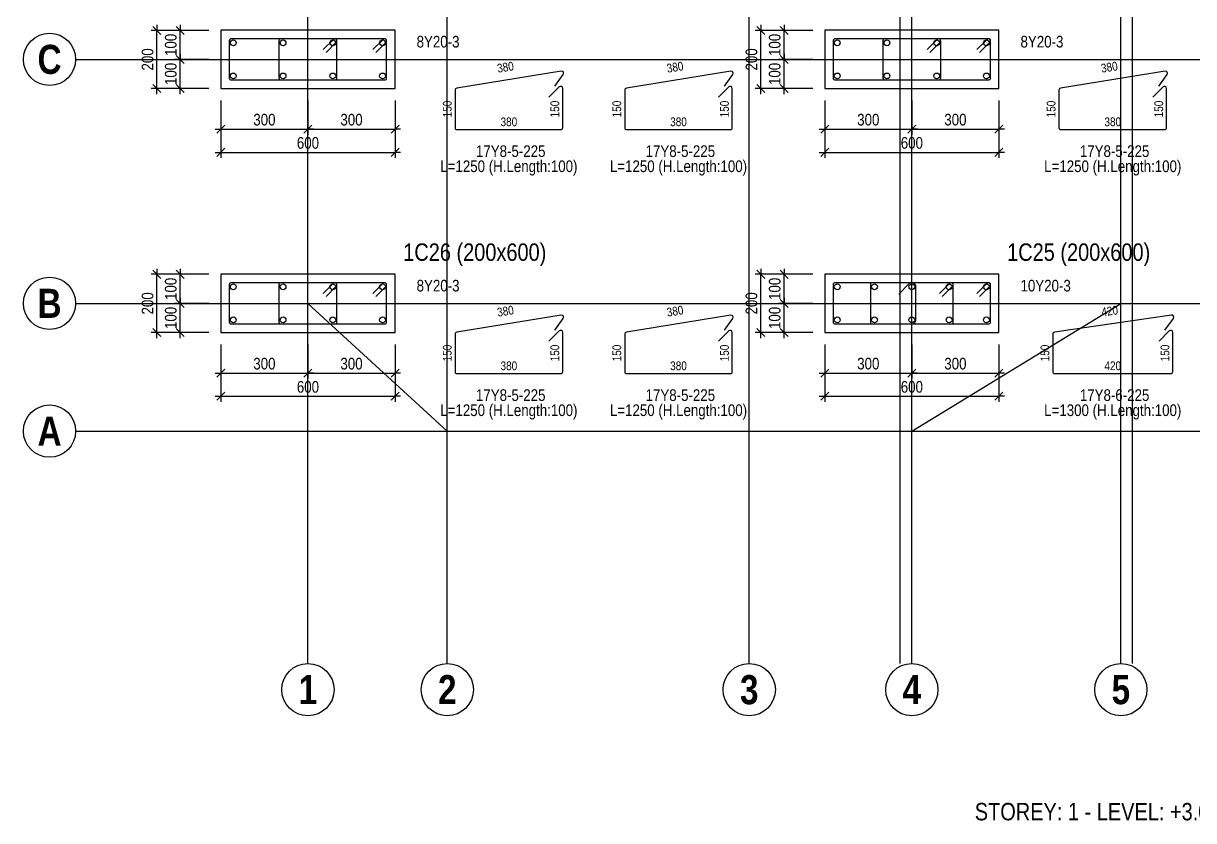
# Model space of a CAD drawing. Extents: x 0 to 206258, y -403073 to 0.
# Drawn here: x 11714 to 21790, y -83940 to -77078 of the extents above; entities that cross this region are included whole.
import ezdxf
from ezdxf.enums import TextEntityAlignment as Align
from ezdxf.lldxf.tags import DXFTag

# ---------------------------------------------------------------- set-up
doc = ezdxf.new("R2010")
doc.units = 0
doc.header["$LTSCALE"] = 1000
for name, color, linetype in [('Axis Circle(Dir 1)', 150, 'Continuous'), ('Axis Circle(Dir 2)', 150, 'Continuous'), ('Axis Label(Dir 1)', 7, 'Continuous'), ('Axis Label(Dir 2)', 7, 'Continuous'), ('Axis Line(Dir 1)', 8, 'CENTER2'), ('Axis Line(Dir 2)', 150, 'CENTER2'), ('Column Line(D)', 1, 'Continuous'), ('Dimension Line', 5, 'Continuous'), ('Link Line', 3, 'Continuous'), ('Quantity Table Title', 1, 'Continuous'), ('Rebar Length Text', 8, 'Continuous'), ('Rebar Line', 7, 'Continuous'), ('Top Rebar Label', 6, 'Continuous'), ('Top Rebar Line', 7, 'Continuous')]:
    doc.layers.add(name, color=color, linetype=linetype)
for name, color, linetype, true_color in [('Column Label(D)', 12, 'Continuous', 0xbd0000), ('Ghost Axis Line', 254, 'Continuous', 0xbebebe), ('Link Label', 94, 'Continuous', 0x008100), ('Link Length Text', 94, 'Continuous', 0x008100)]:
    doc.layers.add(name, color=color, linetype=linetype, true_color=true_color)
doc.styles.add('Axis Label(Dir 1)', font='ARIALNB.TTF', dxfattribs={"height": 250})
doc.styles.add('Axis Label(Dir 2)', font='ARIALNB.TTF', dxfattribs={"height": 250})
doc.styles.add('Column Label(D)', font='ARIALN.TTF', dxfattribs={"height": 150})
doc.styles.add('Dimension Text', font='ARIALN.TTF', dxfattribs={"height": 100})
doc.styles.add('Link Label', font='ARIALN.TTF', dxfattribs={"height": 100})
doc.styles.add('Link Length Text', font='ARIALN.TTF', dxfattribs={"height": 100})
doc.styles.add('Quantity Table Title', font='ARIALN.TTF', dxfattribs={"height": 150})
doc.styles.add('Rebar Length Text', font='ARIALN.TTF', dxfattribs={"height": 75})
doc.styles.add('Top Rebar Label', font='ARIALN.TTF', dxfattribs={"height": 100})
tags = doc.linetypes.add('CENTER2', pattern=[1.125, 0.75, -0.125, 0.125, -0.125]).pattern_tags.tags
tags[10:11] = [DXFTag(74, 4), DXFTag(75, 0), DXFTag(340, '0'), DXFTag(46, 0.0), DXFTag(50, 0.0), DXFTag(44, 0.0), DXFTag(45, 0.0)]
tags[8:9] = [DXFTag(74, 4), DXFTag(75, 0), DXFTag(340, '0'), DXFTag(46, 0.0), DXFTag(50, 0.0), DXFTag(44, 0.0), DXFTag(45, 0.0)]
tags[6:7] = [DXFTag(74, 4), DXFTag(75, 0), DXFTag(340, '0'), DXFTag(46, 0.0), DXFTag(50, 0.0), DXFTag(44, 0.0), DXFTag(45, 0.0)]
tags[4:5] = [DXFTag(74, 4), DXFTag(75, 0), DXFTag(340, '0'), DXFTag(46, 0.0), DXFTag(50, 0.0), DXFTag(44, 0.0), DXFTag(45, 0.0)]
doc.dimstyles.new('COLUMNAPP', dxfattribs={"dimtxt": 100, "dimasz": 30, "dimexe": 48.3, "dimexo": 103.5, "dimgap": 30, "dimtad": 1, "dimtoh": 1, "dimdec": 1, "dimlfac": 0.4, "dimdsep": 46, "dimtxsty": 'Dimension Text', "dimblk": 'PCDIM_TICK', "dimcen": 0.09, "dimclrd": 5, "dimclre": 5, "dimclrt": 5, "dimadec": 1, "dimazin": 0, "dimtp": 1, "dimtm": 1, "dimtfac": 1, "dimtdec": 4, "dimtofl": 0, "dimtmove": 0, "dimatfit": 3, "dimfxl": 1, "dimtolj": 1, "dimtzin": 0, "dimarcsym": 0})

# ---------------------------------------------------------------- blocks, each defined once
blk = doc.blocks.new('PCDIM_TICK')
at = {"layer": 'Dimension Line', "color": 0, "transparency": 33554687}
for p, q in [((1.15, 1.15), (-1.15, -1.15)), ((1.61, 0), (0, 0))]:
    blk.add_line(p, q, dxfattribs=at)
blk = doc.blocks.new('*U1389')
at = {"layer": 'Dimension Line', "color": 5, "true_color": 0x0000ff, "transparency": 16777216}
for p, q in [((13414, -77741), (13414, -78036)), ((14164, -77741), (14164, -78036)), ((13414, -77988), (14164, -77988))]:
    blk.add_line(p, q, dxfattribs=at)
at = {"layer": 'Dimension Line', "color": 5, "true_color": 0x0000ff, "transparency": 16777216, "xscale": 30, "yscale": 30, "rotation": 180.0000000000004}
blk.add_blockref('PCDIM_TICK', (13414, -77988), dxfattribs=at)
at = {"layer": 'Dimension Line', "color": 5, "true_color": 0x0000ff, "transparency": 16777216, "xscale": 30, "yscale": 30}
blk.add_blockref('PCDIM_TICK', (14164, -77988), dxfattribs=at)
at = {"layer": 'Dimension Line', "color": 5, "true_color": 0x0000ff, "transparency": 16777216, "insert": (13789, -77958), "char_height": 100, "width": 181.5, "attachment_point": 8, "style": 'Dimension Text'}
blk.add_mtext('300', dxfattribs=at)
blk = doc.blocks.new('*U1390')
at = {"layer": 'Dimension Line', "color": 5, "true_color": 0x0000ff, "transparency": 16777216}
for p, q in [((14164, -77741), (14164, -78036)), ((14914, -77741), (14914, -78036)), ((14164, -77988), (14914, -77988))]:
    blk.add_line(p, q, dxfattribs=at)
at = {"layer": 'Dimension Line', "color": 5, "true_color": 0x0000ff, "transparency": 16777216, "xscale": 30, "yscale": 30, "rotation": 180.0000000000004}
blk.add_blockref('PCDIM_TICK', (14164, -77988), dxfattribs=at)
at = {"layer": 'Dimension Line', "color": 5, "true_color": 0x0000ff, "transparency": 16777216, "xscale": 30, "yscale": 30}
blk.add_blockref('PCDIM_TICK', (14914, -77988), dxfattribs=at)
at = {"layer": 'Dimension Line', "color": 5, "true_color": 0x0000ff, "transparency": 16777216, "insert": (14539, -77958), "char_height": 100, "width": 181.5, "attachment_point": 8, "style": 'Dimension Text'}
blk.add_mtext('300', dxfattribs=at)
blk = doc.blocks.new('*U1391')
at = {"layer": 'Dimension Line', "color": 5, "true_color": 0x0000ff, "transparency": 16777216}
for p, q in [((13414, -77741), (13414, -78236)), ((14914, -77741), (14914, -78236)), ((13414, -78188), (14914, -78188))]:
    blk.add_line(p, q, dxfattribs=at)
at = {"layer": 'Dimension Line', "color": 5, "true_color": 0x0000ff, "transparency": 16777216, "xscale": 30, "yscale": 30, "rotation": 180.0000000000004}
blk.add_blockref('PCDIM_TICK', (13414, -78188), dxfattribs=at)
at = {"layer": 'Dimension Line', "color": 5, "true_color": 0x0000ff, "transparency": 16777216, "xscale": 30, "yscale": 30}
blk.add_blockref('PCDIM_TICK', (14914, -78188), dxfattribs=at)
at = {"layer": 'Dimension Line', "color": 5, "true_color": 0x0000ff, "transparency": 16777216, "insert": (14164, -78158), "char_height": 100, "width": 181.97, "attachment_point": 8, "style": 'Dimension Text'}
blk.add_mtext('600', dxfattribs=at)
blk = doc.blocks.new('*U1392')
at = {"layer": 'Dimension Line', "color": 5, "true_color": 0x0000ff, "transparency": 16777216}
for p, q in [((13310, -77388), (13015, -77388)), ((13064, -77638), (13064, -77388)), ((13310, -77638), (13015, -77638))]:
    blk.add_line(p, q, dxfattribs=at)
at = {"layer": 'Dimension Line', "color": 5, "true_color": 0x0000ff, "transparency": 16777216, "xscale": 30, "yscale": 30}
for p, rotation in [((13064, -77388), 89.99999999999447), ((13064, -77638), 269.9999999999834)]:
    blk.add_blockref('PCDIM_TICK', p, dxfattribs=dict(at, rotation=rotation))
at = {"layer": 'Dimension Line', "color": 5, "true_color": 0x0000ff, "transparency": 16777216, "insert": (13034, -77513), "char_height": 100, "width": 173.93, "attachment_point": 8, "rotation": 90, "style": 'Dimension Text'}
blk.add_mtext('100', dxfattribs=at)
blk = doc.blocks.new('*U1393')
at = {"layer": 'Dimension Line', "color": 5, "true_color": 0x0000ff, "transparency": 16777216}
for p, q in [((13310, -77138), (13015, -77138)), ((13064, -77388), (13064, -77138)), ((13310, -77388), (13015, -77388))]:
    blk.add_line(p, q, dxfattribs=at)
at = {"layer": 'Dimension Line', "color": 5, "true_color": 0x0000ff, "transparency": 16777216, "xscale": 30, "yscale": 30}
for p, rotation in [((13064, -77138), 89.99999999999447), ((13064, -77388), 269.9999999999834)]:
    blk.add_blockref('PCDIM_TICK', p, dxfattribs=dict(at, rotation=rotation))
at = {"layer": 'Dimension Line', "color": 5, "true_color": 0x0000ff, "transparency": 16777216, "insert": (13034, -77263), "char_height": 100, "width": 173.93, "attachment_point": 8, "rotation": 90, "style": 'Dimension Text'}
blk.add_mtext('100', dxfattribs=at)
blk = doc.blocks.new('*U1394')
at = {"layer": 'Dimension Line', "color": 5, "true_color": 0x0000ff, "transparency": 16777216}
for p, q in [((13310, -77138), (12815, -77138)), ((12864, -77638), (12864, -77138)), ((13310, -77638), (12815, -77638))]:
    blk.add_line(p, q, dxfattribs=at)
at = {"layer": 'Dimension Line', "color": 5, "true_color": 0x0000ff, "transparency": 16777216, "xscale": 30, "yscale": 30}
for p, rotation in [((12864, -77138), 89.99999999999447), ((12864, -77638), 269.9999999999834)]:
    blk.add_blockref('PCDIM_TICK', p, dxfattribs=dict(at, rotation=rotation))
at = {"layer": 'Dimension Line', "color": 5, "true_color": 0x0000ff, "transparency": 16777216, "insert": (12834, -77388), "char_height": 100, "width": 182.77, "attachment_point": 8, "rotation": 90, "style": 'Dimension Text'}
blk.add_mtext('200', dxfattribs=at)
blk = doc.blocks.new('*U1395')
at = {"layer": 'Dimension Line', "color": 5, "true_color": 0x0000ff, "transparency": 16777216}
for p, q in [((18614, -77741), (18614, -78036)), ((19364, -77741), (19364, -78036)), ((18614, -77988), (19364, -77988))]:
    blk.add_line(p, q, dxfattribs=at)
at = {"layer": 'Dimension Line', "color": 5, "true_color": 0x0000ff, "transparency": 16777216, "xscale": 30, "yscale": 30, "rotation": 180.0000000000004}
blk.add_blockref('PCDIM_TICK', (18614, -77988), dxfattribs=at)
at = {"layer": 'Dimension Line', "color": 5, "true_color": 0x0000ff, "transparency": 16777216, "xscale": 30, "yscale": 30}
blk.add_blockref('PCDIM_TICK', (19364, -77988), dxfattribs=at)
at = {"layer": 'Dimension Line', "color": 5, "true_color": 0x0000ff, "transparency": 16777216, "insert": (18989, -77958), "char_height": 100, "width": 181.5, "attachment_point": 8, "style": 'Dimension Text'}
blk.add_mtext('300', dxfattribs=at)
blk = doc.blocks.new('*U1396')
at = {"layer": 'Dimension Line', "color": 5, "true_color": 0x0000ff, "transparency": 16777216}
for p, q in [((19364, -77741), (19364, -78036)), ((20114, -77741), (20114, -78036)), ((19364, -77988), (20114, -77988))]:
    blk.add_line(p, q, dxfattribs=at)
at = {"layer": 'Dimension Line', "color": 5, "true_color": 0x0000ff, "transparency": 16777216, "xscale": 30, "yscale": 30, "rotation": 180.0000000000004}
blk.add_blockref('PCDIM_TICK', (19364, -77988), dxfattribs=at)
at = {"layer": 'Dimension Line', "color": 5, "true_color": 0x0000ff, "transparency": 16777216, "xscale": 30, "yscale": 30}
blk.add_blockref('PCDIM_TICK', (20114, -77988), dxfattribs=at)
at = {"layer": 'Dimension Line', "color": 5, "true_color": 0x0000ff, "transparency": 16777216, "insert": (19739, -77958), "char_height": 100, "width": 181.5, "attachment_point": 8, "style": 'Dimension Text'}
blk.add_mtext('300', dxfattribs=at)
blk = doc.blocks.new('*U1397')
at = {"layer": 'Dimension Line', "color": 5, "true_color": 0x0000ff, "transparency": 16777216}
for p, q in [((18614, -77741), (18614, -78236)), ((20114, -77741), (20114, -78236)), ((18614, -78188), (20114, -78188))]:
    blk.add_line(p, q, dxfattribs=at)
at = {"layer": 'Dimension Line', "color": 5, "true_color": 0x0000ff, "transparency": 16777216, "xscale": 30, "yscale": 30, "rotation": 180.0000000000004}
blk.add_blockref('PCDIM_TICK', (18614, -78188), dxfattribs=at)
at = {"layer": 'Dimension Line', "color": 5, "true_color": 0x0000ff, "transparency": 16777216, "xscale": 30, "yscale": 30}
blk.add_blockref('PCDIM_TICK', (20114, -78188), dxfattribs=at)
at = {"layer": 'Dimension Line', "color": 5, "true_color": 0x0000ff, "transparency": 16777216, "insert": (19364, -78158), "char_height": 100, "width": 181.97, "attachment_point": 8, "style": 'Dimension Text'}
blk.add_mtext('600', dxfattribs=at)
blk = doc.blocks.new('*U1398')
at = {"layer": 'Dimension Line', "color": 5, "true_color": 0x0000ff, "transparency": 16777216}
for p, q in [((18510, -77388), (18215, -77388)), ((18264, -77638), (18264, -77388)), ((18510, -77638), (18215, -77638))]:
    blk.add_line(p, q, dxfattribs=at)
at = {"layer": 'Dimension Line', "color": 5, "true_color": 0x0000ff, "transparency": 16777216, "xscale": 30, "yscale": 30}
for p, rotation in [((18264, -77388), 89.99999999999447), ((18264, -77638), 269.9999999999834)]:
    blk.add_blockref('PCDIM_TICK', p, dxfattribs=dict(at, rotation=rotation))
at = {"layer": 'Dimension Line', "color": 5, "true_color": 0x0000ff, "transparency": 16777216, "insert": (18234, -77513), "char_height": 100, "width": 173.93, "attachment_point": 8, "rotation": 90, "style": 'Dimension Text'}
blk.add_mtext('100', dxfattribs=at)
blk = doc.blocks.new('*U1399')
at = {"layer": 'Dimension Line', "color": 5, "true_color": 0x0000ff, "transparency": 16777216}
for p, q in [((18510, -77138), (18215, -77138)), ((18264, -77388), (18264, -77138)), ((18510, -77388), (18215, -77388))]:
    blk.add_line(p, q, dxfattribs=at)
at = {"layer": 'Dimension Line', "color": 5, "true_color": 0x0000ff, "transparency": 16777216, "xscale": 30, "yscale": 30}
for p, rotation in [((18264, -77138), 89.99999999999447), ((18264, -77388), 269.9999999999834)]:
    blk.add_blockref('PCDIM_TICK', p, dxfattribs=dict(at, rotation=rotation))
at = {"layer": 'Dimension Line', "color": 5, "true_color": 0x0000ff, "transparency": 16777216, "insert": (18234, -77263), "char_height": 100, "width": 173.93, "attachment_point": 8, "rotation": 90, "style": 'Dimension Text'}
blk.add_mtext('100', dxfattribs=at)
blk = doc.blocks.new('*U1400')
at = {"layer": 'Dimension Line', "color": 5, "true_color": 0x0000ff, "transparency": 16777216}
for p, q in [((18510, -77138), (18015, -77138)), ((18064, -77638), (18064, -77138)), ((18510, -77638), (18015, -77638))]:
    blk.add_line(p, q, dxfattribs=at)
at = {"layer": 'Dimension Line', "color": 5, "true_color": 0x0000ff, "transparency": 16777216, "xscale": 30, "yscale": 30}
for p, rotation in [((18064, -77138), 89.99999999999447), ((18064, -77638), 269.9999999999834)]:
    blk.add_blockref('PCDIM_TICK', p, dxfattribs=dict(at, rotation=rotation))
at = {"layer": 'Dimension Line', "color": 5, "true_color": 0x0000ff, "transparency": 16777216, "insert": (18034, -77388), "char_height": 100, "width": 182.77, "attachment_point": 8, "rotation": 90, "style": 'Dimension Text'}
blk.add_mtext('200', dxfattribs=at)
blk = doc.blocks.new('*U1413')
at = {"layer": 'Dimension Line', "color": 5, "true_color": 0x0000ff, "transparency": 16777216}
for p, q in [((18614, -79841), (18614, -80136)), ((19364, -79841), (19364, -80136)), ((18614, -80088), (19364, -80088))]:
    blk.add_line(p, q, dxfattribs=at)
at = {"layer": 'Dimension Line', "color": 5, "true_color": 0x0000ff, "transparency": 16777216, "xscale": 30, "yscale": 30, "rotation": 180.0000000000004}
blk.add_blockref('PCDIM_TICK', (18614, -80088), dxfattribs=at)
at = {"layer": 'Dimension Line', "color": 5, "true_color": 0x0000ff, "transparency": 16777216, "xscale": 30, "yscale": 30}
blk.add_blockref('PCDIM_TICK', (19364, -80088), dxfattribs=at)
at = {"layer": 'Dimension Line', "color": 5, "true_color": 0x0000ff, "transparency": 16777216, "insert": (18989, -80058), "char_height": 100, "width": 181.5, "attachment_point": 8, "style": 'Dimension Text'}
blk.add_mtext('300', dxfattribs=at)
blk = doc.blocks.new('*U1414')
at = {"layer": 'Dimension Line', "color": 5, "true_color": 0x0000ff, "transparency": 16777216}
for p, q in [((19364, -79841), (19364, -80136)), ((20114, -79841), (20114, -80136)), ((19364, -80088), (20114, -80088))]:
    blk.add_line(p, q, dxfattribs=at)
at = {"layer": 'Dimension Line', "color": 5, "true_color": 0x0000ff, "transparency": 16777216, "xscale": 30, "yscale": 30, "rotation": 180.0000000000004}
blk.add_blockref('PCDIM_TICK', (19364, -80088), dxfattribs=at)
at = {"layer": 'Dimension Line', "color": 5, "true_color": 0x0000ff, "transparency": 16777216, "xscale": 30, "yscale": 30}
blk.add_blockref('PCDIM_TICK', (20114, -80088), dxfattribs=at)
at = {"layer": 'Dimension Line', "color": 5, "true_color": 0x0000ff, "transparency": 16777216, "insert": (19739, -80058), "char_height": 100, "width": 181.5, "attachment_point": 8, "style": 'Dimension Text'}
blk.add_mtext('300', dxfattribs=at)
blk = doc.blocks.new('*U1415')
at = {"layer": 'Dimension Line', "color": 5, "true_color": 0x0000ff, "transparency": 16777216}
for p, q in [((18614, -79841), (18614, -80336)), ((20114, -79841), (20114, -80336)), ((18614, -80288), (20114, -80288))]:
    blk.add_line(p, q, dxfattribs=at)
at = {"layer": 'Dimension Line', "color": 5, "true_color": 0x0000ff, "transparency": 16777216, "xscale": 30, "yscale": 30, "rotation": 180.0000000000004}
blk.add_blockref('PCDIM_TICK', (18614, -80288), dxfattribs=at)
at = {"layer": 'Dimension Line', "color": 5, "true_color": 0x0000ff, "transparency": 16777216, "xscale": 30, "yscale": 30}
blk.add_blockref('PCDIM_TICK', (20114, -80288), dxfattribs=at)
at = {"layer": 'Dimension Line', "color": 5, "true_color": 0x0000ff, "transparency": 16777216, "insert": (19364, -80258), "char_height": 100, "width": 181.97, "attachment_point": 8, "style": 'Dimension Text'}
blk.add_mtext('600', dxfattribs=at)
blk = doc.blocks.new('*U1416')
at = {"layer": 'Dimension Line', "color": 5, "true_color": 0x0000ff, "transparency": 16777216}
for p, q in [((18510, -79488), (18215, -79488)), ((18264, -79738), (18264, -79488)), ((18510, -79738), (18215, -79738))]:
    blk.add_line(p, q, dxfattribs=at)
at = {"layer": 'Dimension Line', "color": 5, "true_color": 0x0000ff, "transparency": 16777216, "xscale": 30, "yscale": 30}
for p, rotation in [((18264, -79488), 89.99999999999447), ((18264, -79738), 269.9999999999834)]:
    blk.add_blockref('PCDIM_TICK', p, dxfattribs=dict(at, rotation=rotation))
at = {"layer": 'Dimension Line', "color": 5, "true_color": 0x0000ff, "transparency": 16777216, "insert": (18234, -79613), "char_height": 100, "width": 173.93, "attachment_point": 8, "rotation": 90, "style": 'Dimension Text'}
blk.add_mtext('100', dxfattribs=at)
blk = doc.blocks.new('*U1417')
at = {"layer": 'Dimension Line', "color": 5, "true_color": 0x0000ff, "transparency": 16777216}
for p, q in [((18510, -79238), (18215, -79238)), ((18264, -79488), (18264, -79238)), ((18510, -79488), (18215, -79488))]:
    blk.add_line(p, q, dxfattribs=at)
at = {"layer": 'Dimension Line', "color": 5, "true_color": 0x0000ff, "transparency": 16777216, "xscale": 30, "yscale": 30}
for p, rotation in [((18264, -79238), 89.99999999999447), ((18264, -79488), 269.9999999999834)]:
    blk.add_blockref('PCDIM_TICK', p, dxfattribs=dict(at, rotation=rotation))
at = {"layer": 'Dimension Line', "color": 5, "true_color": 0x0000ff, "transparency": 16777216, "insert": (18234, -79363), "char_height": 100, "width": 173.93, "attachment_point": 8, "rotation": 90, "style": 'Dimension Text'}
blk.add_mtext('100', dxfattribs=at)
blk = doc.blocks.new('*U1418')
at = {"layer": 'Dimension Line', "color": 5, "true_color": 0x0000ff, "transparency": 16777216}
for p, q in [((18510, -79238), (18015, -79238)), ((18064, -79738), (18064, -79238)), ((18510, -79738), (18015, -79738))]:
    blk.add_line(p, q, dxfattribs=at)
at = {"layer": 'Dimension Line', "color": 5, "true_color": 0x0000ff, "transparency": 16777216, "xscale": 30, "yscale": 30}
for p, rotation in [((18064, -79238), 89.99999999999447), ((18064, -79738), 269.9999999999834)]:
    blk.add_blockref('PCDIM_TICK', p, dxfattribs=dict(at, rotation=rotation))
at = {"layer": 'Dimension Line', "color": 5, "true_color": 0x0000ff, "transparency": 16777216, "insert": (18034, -79488), "char_height": 100, "width": 182.77, "attachment_point": 8, "rotation": 90, "style": 'Dimension Text'}
blk.add_mtext('200', dxfattribs=at)
blk = doc.blocks.new('*U1419')
at = {"layer": 'Dimension Line', "color": 5, "true_color": 0x0000ff, "transparency": 16777216}
for p, q in [((13414, -79841), (13414, -80136)), ((14164, -79841), (14164, -80136)), ((13414, -80088), (14164, -80088))]:
    blk.add_line(p, q, dxfattribs=at)
at = {"layer": 'Dimension Line', "color": 5, "true_color": 0x0000ff, "transparency": 16777216, "xscale": 30, "yscale": 30, "rotation": 180.0000000000004}
blk.add_blockref('PCDIM_TICK', (13414, -80088), dxfattribs=at)
at = {"layer": 'Dimension Line', "color": 5, "true_color": 0x0000ff, "transparency": 16777216, "xscale": 30, "yscale": 30}
blk.add_blockref('PCDIM_TICK', (14164, -80088), dxfattribs=at)
at = {"layer": 'Dimension Line', "color": 5, "true_color": 0x0000ff, "transparency": 16777216, "insert": (13789, -80058), "char_height": 100, "width": 181.5, "attachment_point": 8, "style": 'Dimension Text'}
blk.add_mtext('300', dxfattribs=at)
blk = doc.blocks.new('*U1420')
at = {"layer": 'Dimension Line', "color": 5, "true_color": 0x0000ff, "transparency": 16777216}
for p, q in [((14164, -79841), (14164, -80136)), ((14914, -79841), (14914, -80136)), ((14164, -80088), (14914, -80088))]:
    blk.add_line(p, q, dxfattribs=at)
at = {"layer": 'Dimension Line', "color": 5, "true_color": 0x0000ff, "transparency": 16777216, "xscale": 30, "yscale": 30, "rotation": 180.0000000000004}
blk.add_blockref('PCDIM_TICK', (14164, -80088), dxfattribs=at)
at = {"layer": 'Dimension Line', "color": 5, "true_color": 0x0000ff, "transparency": 16777216, "xscale": 30, "yscale": 30}
blk.add_blockref('PCDIM_TICK', (14914, -80088), dxfattribs=at)
at = {"layer": 'Dimension Line', "color": 5, "true_color": 0x0000ff, "transparency": 16777216, "insert": (14539, -80058), "char_height": 100, "width": 181.5, "attachment_point": 8, "style": 'Dimension Text'}
blk.add_mtext('300', dxfattribs=at)
blk = doc.blocks.new('*U1421')
at = {"layer": 'Dimension Line', "color": 5, "true_color": 0x0000ff, "transparency": 16777216}
for p, q in [((13414, -79841), (13414, -80336)), ((14914, -79841), (14914, -80336)), ((13414, -80288), (14914, -80288))]:
    blk.add_line(p, q, dxfattribs=at)
at = {"layer": 'Dimension Line', "color": 5, "true_color": 0x0000ff, "transparency": 16777216, "xscale": 30, "yscale": 30, "rotation": 180.0000000000004}
blk.add_blockref('PCDIM_TICK', (13414, -80288), dxfattribs=at)
at = {"layer": 'Dimension Line', "color": 5, "true_color": 0x0000ff, "transparency": 16777216, "xscale": 30, "yscale": 30}
blk.add_blockref('PCDIM_TICK', (14914, -80288), dxfattribs=at)
at = {"layer": 'Dimension Line', "color": 5, "true_color": 0x0000ff, "transparency": 16777216, "insert": (14164, -80258), "char_height": 100, "width": 181.97, "attachment_point": 8, "style": 'Dimension Text'}
blk.add_mtext('600', dxfattribs=at)
blk = doc.blocks.new('*U1422')
at = {"layer": 'Dimension Line', "color": 5, "true_color": 0x0000ff, "transparency": 16777216}
for p, q in [((13310, -79488), (13015, -79488)), ((13064, -79738), (13064, -79488)), ((13310, -79738), (13015, -79738))]:
    blk.add_line(p, q, dxfattribs=at)
at = {"layer": 'Dimension Line', "color": 5, "true_color": 0x0000ff, "transparency": 16777216, "xscale": 30, "yscale": 30}
for p, rotation in [((13064, -79488), 89.99999999999447), ((13064, -79738), 269.9999999999834)]:
    blk.add_blockref('PCDIM_TICK', p, dxfattribs=dict(at, rotation=rotation))
at = {"layer": 'Dimension Line', "color": 5, "true_color": 0x0000ff, "transparency": 16777216, "insert": (13034, -79613), "char_height": 100, "width": 173.93, "attachment_point": 8, "rotation": 90, "style": 'Dimension Text'}
blk.add_mtext('100', dxfattribs=at)
blk = doc.blocks.new('*U1423')
at = {"layer": 'Dimension Line', "color": 5, "true_color": 0x0000ff, "transparency": 16777216}
for p, q in [((13310, -79238), (13015, -79238)), ((13064, -79488), (13064, -79238)), ((13310, -79488), (13015, -79488))]:
    blk.add_line(p, q, dxfattribs=at)
at = {"layer": 'Dimension Line', "color": 5, "true_color": 0x0000ff, "transparency": 16777216, "xscale": 30, "yscale": 30}
for p, rotation in [((13064, -79238), 89.99999999999447), ((13064, -79488), 269.9999999999834)]:
    blk.add_blockref('PCDIM_TICK', p, dxfattribs=dict(at, rotation=rotation))
at = {"layer": 'Dimension Line', "color": 5, "true_color": 0x0000ff, "transparency": 16777216, "insert": (13034, -79363), "char_height": 100, "width": 173.93, "attachment_point": 8, "rotation": 90, "style": 'Dimension Text'}
blk.add_mtext('100', dxfattribs=at)
blk = doc.blocks.new('*U1424')
at = {"layer": 'Dimension Line', "color": 5, "true_color": 0x0000ff, "transparency": 16777216}
for p, q in [((13310, -79238), (12815, -79238)), ((12864, -79738), (12864, -79238)), ((13310, -79738), (12815, -79738))]:
    blk.add_line(p, q, dxfattribs=at)
at = {"layer": 'Dimension Line', "color": 5, "true_color": 0x0000ff, "transparency": 16777216, "xscale": 30, "yscale": 30}
for p, rotation in [((12864, -79238), 89.99999999999447), ((12864, -79738), 269.9999999999834)]:
    blk.add_blockref('PCDIM_TICK', p, dxfattribs=dict(at, rotation=rotation))
at = {"layer": 'Dimension Line', "color": 5, "true_color": 0x0000ff, "transparency": 16777216, "insert": (12834, -79488), "char_height": 100, "width": 182.77, "attachment_point": 8, "rotation": 90, "style": 'Dimension Text'}
blk.add_mtext('200', dxfattribs=at)

msp = doc.modelspace()

# ---------------------------------------------------------------- linework, layer by layer
at = {"layer": 'Axis Circle(Dir 1)', "transparency": 33554687}
for centre in [(11938.79, -77387.707), (11938.79, -79487.707), (11938.79, -80587.707)]:
    msp.add_circle(centre, 225, dxfattribs=at)
at = {"layer": 'Axis Circle(Dir 2)', "transparency": 33554687}
for centre in [(14163.79, -82812.707), (15363.79, -82812.707), (17963.79, -82812.707), (19363.79, -82812.707), (21163.79, -82812.707)]:
    msp.add_circle(centre, 225, dxfattribs=at)
at = {"layer": 'Axis Line(Dir 1)', "transparency": 33554687}
for points in [[(12163.79, -77387.707), (29963.79, -77387.707)], [(12163.79, -79487.707), (29963.79, -79487.707)], [(12163.79, -80587.707), (29963.79, -80587.707)]]:
    msp.add_lwpolyline(points, dxfattribs=at)
at = {"layer": 'Axis Line(Dir 2)', "transparency": 33554687}
for points in [[(14163.79, -82587.707), (14163.79, -58787.707)], [(15363.79, -82587.707), (15363.79, -58787.707)], [(17963.79, -82587.707), (17963.79, -58787.707)], [(19363.79, -82587.707), (19363.79, -58787.707)], [(21163.79, -82587.707), (21163.79, -58787.707)]]:
    msp.add_lwpolyline(points, dxfattribs=at)
at = {"layer": 'Column Line(D)', "transparency": 33554687}
for points in [[(14913.79, -77637.707), (14913.79, -77137.707), (13413.79, -77137.707), (13413.79, -77637.707)], [(20113.79, -77637.707), (20113.79, -77137.707), (18613.79, -77137.707), (18613.79, -77637.707)], [(14913.79, -79737.707), (14913.79, -79237.707), (13413.79, -79237.707), (13413.79, -79737.707)], [(20113.79, -79737.707), (20113.79, -79237.707), (18613.79, -79237.707), (18613.79, -79737.707)]]:
    msp.add_lwpolyline(points, close=True, dxfattribs=at)
at = {"layer": 'Ghost Axis Line', "transparency": 33554687}
for points in [[(19263.79, -82587.707), (19263.79, -58787.707)], [(21263.79, -82587.707), (21263.79, -58787.707)], [(14163.79, -79487.707), (15363.79, -80587.707)], [(19363.79, -80587.707), (21163.79, -79487.707)]]:
    msp.add_lwpolyline(points, dxfattribs=at)
at = {"layer": 'Link Line', "transparency": 33554687}
for points in [[(14319.443, -77328.469), (14407.831, -77240.081, 0.668178638), (14395.457, -77210.207), (13503.79, -77210.207, 0.414213562), (13486.29, -77227.707), (13486.29, -77547.707, 0.414213562), (13503.79, -77565.207), (14395.457, -77565.207, 0.414213562), (14412.957, -77547.707), (14412.957, -77227.707, 0.668178638), (14383.083, -77215.332), (14294.694, -77303.721)], [(14747.776, -77328.469), (14836.165, -77240.081, 0.668178638), (14823.79, -77210.207), (13932.124, -77210.207, 0.414213562), (13914.624, -77227.707), (13914.624, -77547.707, 0.414213562), (13932.124, -77565.207), (14823.79, -77565.207, 0.414213562), (14841.29, -77547.707), (14841.29, -77227.707, 0.668178638), (14811.416, -77215.332), (14723.028, -77303.721)], [(19519.443, -77328.469), (19607.831, -77240.081, 0.668178638), (19595.457, -77210.207), (18703.79, -77210.207, 0.414213562), (18686.29, -77227.707), (18686.29, -77547.707, 0.414213562), (18703.79, -77565.207), (19595.457, -77565.207, 0.414213562), (19612.957, -77547.707), (19612.957, -77227.707, 0.668178638), (19583.083, -77215.332), (19494.694, -77303.721)], [(19947.776, -77328.469), (20036.165, -77240.081, 0.668178638), (20023.79, -77210.207), (19132.124, -77210.207, 0.414213562), (19114.624, -77227.707), (19114.624, -77547.707, 0.414213562), (19132.124, -77565.207), (20023.79, -77565.207, 0.414213562), (20041.29, -77547.707), (20041.29, -77227.707, 0.668178638), (20011.416, -77215.332), (19923.028, -77303.721)], [(16289.372, -77618.523), (16362.501, -77517.147, 0.668178638), (16345.512, -77489.634), (15445.456, -77635.326, 0.367954403), (15430.752, -77652.602), (15430.752, -77975.207, 0.414213562), (15448.252, -77992.707), (16339.919, -77992.707, 0.414213562), (16357.419, -77975.207), (16357.419, -77637.707, 0.668178638), (16327.544, -77625.332), (16239.156, -77713.721)], [(17749.962, -77618.523), (17823.091, -77517.147, 0.668178638), (17806.102, -77489.634), (16906.046, -77635.326, 0.367954403), (16891.342, -77652.602), (16891.342, -77975.207, 0.414213562), (16908.842, -77992.707), (17800.509, -77992.707, 0.414213562), (17818.009, -77975.207), (17818.009, -77637.707, 0.668178638), (17788.134, -77625.332), (17699.746, -77713.721)], [(21489.372, -77618.523), (21562.501, -77517.147, 0.668178638), (21545.512, -77489.634), (20645.456, -77635.326, 0.367954403), (20630.752, -77652.602), (20630.752, -77975.207, 0.414213562), (20648.252, -77992.707), (21539.919, -77992.707, 0.414213562), (21557.419, -77975.207), (21557.419, -77637.707, 0.668178638), (21527.544, -77625.332), (21439.156, -77713.721)], [(14319.443, -79428.469), (14407.831, -79340.081, 0.668178638), (14395.457, -79310.207), (13503.79, -79310.207, 0.414213562), (13486.29, -79327.707), (13486.29, -79647.707, 0.414213562), (13503.79, -79665.207), (14395.457, -79665.207, 0.414213562), (14412.957, -79647.707), (14412.957, -79327.707, 0.668178638), (14383.083, -79315.332), (14294.694, -79403.721)], [(14747.776, -79428.469), (14836.165, -79340.081, 0.668178638), (14823.79, -79310.207), (13932.124, -79310.207, 0.414213562), (13914.624, -79327.707), (13914.624, -79647.707, 0.414213562), (13932.124, -79665.207), (14823.79, -79665.207, 0.414213562), (14841.29, -79647.707), (14841.29, -79327.707, 0.668178638), (14811.416, -79315.332), (14723.028, -79403.721)], [(19626.526, -79428.469), (19714.915, -79340.081, 0.668178638), (19702.54, -79310.207), (18703.79, -79310.207, 0.414213562), (18686.29, -79327.707), (18686.29, -79647.707, 0.414213562), (18703.79, -79665.207), (19702.54, -79665.207, 0.414213562), (19720.04, -79647.707), (19720.04, -79327.707, 0.668178638), (19690.166, -79315.332), (19601.778, -79403.721)], [(19947.776, -79428.469), (20036.165, -79340.081, 0.668178638), (20023.79, -79310.207), (19025.04, -79310.207, 0.414213562), (19007.54, -79327.707), (19007.54, -79647.707, 0.414213562), (19025.04, -79665.207), (20023.79, -79665.207, 0.414213562), (20041.29, -79647.707), (20041.29, -79327.707, 0.668178638), (20011.416, -79315.332), (19923.028, -79403.721)], [(16289.372, -79718.523), (16362.501, -79617.147, 0.668178638), (16345.512, -79589.634), (15445.456, -79735.326, 0.367954403), (15430.752, -79752.602), (15430.752, -80075.207, 0.414213562), (15448.252, -80092.707), (16339.919, -80092.707, 0.414213562), (16357.419, -80075.207), (16357.419, -79737.707, 0.668178638), (16327.544, -79725.332), (16239.156, -79813.721)], [(17749.962, -79718.523), (17823.091, -79617.147, 0.668178638), (17806.102, -79589.634), (16906.046, -79735.326, 0.367954403), (16891.342, -79752.602), (16891.342, -80075.207, 0.414213562), (16908.842, -80092.707), (17800.509, -80092.707, 0.414213562), (17818.009, -80075.207), (17818.009, -79737.707, 0.668178638), (17788.134, -79725.332), (17699.746, -79813.721)], [(21542.003, -79717.214), (21616.783, -79617.049, 0.668178638), (21600.247, -79589.261), (20592.197, -79735.532, 0.372611284), (20577.21, -79752.851), (20577.21, -80075.207, 0.414213562), (20594.71, -80092.707), (21593.46, -80092.707, 0.414213562), (21610.96, -80075.207), (21610.96, -79737.707, 0.668178638), (21581.086, -79725.332), (21492.698, -79813.721)]]:
    msp.add_lwpolyline(points, format="xyb", dxfattribs=at)
at = {"layer": 'Rebar Line', "transparency": 33554687}
for centre in [(13521.29, -77245.207), (13949.624, -77245.207), (14377.957, -77245.207), (14806.29, -77245.207), (18721.29, -77245.207), (19149.624, -77245.207), (19577.957, -77245.207), (20006.29, -77245.207), (13521.29, -77530.207), (13949.624, -77530.207), (14377.957, -77530.207), (14806.29, -77530.207), (18721.29, -77530.207), (19149.624, -77530.207), (19577.957, -77530.207), (20006.29, -77530.207), (13521.29, -79345.207), (13949.624, -79345.207), (14377.957, -79345.207), (14806.29, -79345.207), (18721.29, -79345.207), (19042.54, -79345.207), (19363.79, -79345.207), (19685.04, -79345.207), (20006.29, -79345.207), (13521.29, -79630.207), (13949.624, -79630.207), (14377.957, -79630.207), (14806.29, -79630.207), (18721.29, -79630.207), (19042.54, -79630.207), (19363.79, -79630.207), (19685.04, -79630.207), (20006.29, -79630.207)]:
    msp.add_circle(centre, 25, dxfattribs=at)
at = {"layer": 'Top Rebar Line', "transparency": 33554687}
msp.add_lwpolyline([(19238.79, -79665.207), (19363.79, -79665.207, 0.414213562), (19398.79, -79630.207), (19398.79, -79345.207, 0.668178638), (19339.042, -79320.458), (19250.653, -79408.846)], format="xyb", dxfattribs=at)

# ---------------------------------------------------------------- texts
at = {"layer": 'Axis Label(Dir 1)', "transparency": 33554687, "style": 'Axis Label(Dir 1)'}
for s, p in [('C', (11938.79, -77387.707)), ('B', (11938.79, -79487.707)), ('A', (11938.79, -80587.707))]:
    msp.add_text(s, height=250, dxfattribs=at).set_placement(p, align=Align.MIDDLE_CENTER)
at = {"layer": 'Axis Label(Dir 2)', "transparency": 33554687, "style": 'Axis Label(Dir 2)'}
for s, p in [('1', (14163.79, -82812.707)), ('2', (15363.79, -82812.707)), ('3', (17963.79, -82812.707)), ('4', (19363.79, -82812.707)), ('5', (21163.79, -82812.707))]:
    msp.add_text(s, height=250, dxfattribs=at).set_placement(p, align=Align.MIDDLE_CENTER)
at = {"layer": 'Column Label(D)', "transparency": 33554687, "style": 'Column Label(D)'}
for s, p in [('1C26 (200x600)', (14984.501, -79166.996)), ('1C25 (200x600)', (20184.501, -79166.996))]:
    msp.add_text(s, height=150, dxfattribs=at).set_placement(p, align=Align.BOTTOM_LEFT)
at = {"layer": 'Link Label', "transparency": 33554687, "style": 'Link Label'}
for s, p in [(' 17Y8-5-225', (15894.085, -78227.707)), (' 17Y8-5-225', (17354.675, -78227.707)), (' 17Y8-5-225', (21094.085, -78227.707)), (' 17Y8-5-225', (15894.085, -80327.707)), (' 17Y8-5-225', (17354.675, -80327.707)), (' 17Y8-6-225', (21094.085, -80327.707))]:
    msp.add_text(s, height=100, dxfattribs=at).set_placement(p, align=Align.CENTER)
at = {"layer": 'Link Length Text', "transparency": 33554687, "style": 'Link Length Text'}
for s, p in [('L=1250 (H.Length:100)', (15894.085, -78357.707)), ('L=1250 (H.Length:100)', (17354.675, -78357.707)), ('L=1250 (H.Length:100)', (21094.085, -78357.707)), ('L=1250 (H.Length:100)', (15894.085, -80457.707)), ('L=1250 (H.Length:100)', (17354.675, -80457.707)), ('L=1300 (H.Length:100)', (21094.085, -80457.707))]:
    msp.add_text(s, height=100, dxfattribs=at).set_placement(p, align=Align.CENTER)
at = {"layer": 'Quantity Table Title', "transparency": 33554687, "style": 'Quantity Table Title'}
msp.add_text('STOREY: 1 - LEVEL: +3.00m SCALE: 1/50 - 1/20', height=150, dxfattribs=at).set_placement((21799.38, -83787.707), align=Align.TOP_CENTER)
at = {"layer": 'Rebar Length Text', "transparency": 33554687, "style": 'Rebar Length Text'}
for s, rotation, p in [('380', 9.1947432, (15870.425, -77491.537)), ('380', 9.1947432, (17331.015, -77491.537)), ('380', 9.1947432, (21070.425, -77491.537)), ('150', 90, (15400.752, -77815.207)), ('150', 90, (16327.419, -77815.207)), ('150', 90, (16861.342, -77815.207)), ('150', 90, (17788.009, -77815.207)), ('150', 90, (20600.752, -77815.207)), ('150', 90, (21527.419, -77815.207)), ('380', 9.1947432, (15870.425, -79591.537)), ('380', 9.1947432, (17331.015, -79591.537)), ('420', 8.2561548, (21072.769, -79590.8)), ('150', 90, (15400.752, -79915.207)), ('150', 90, (16327.419, -79915.207)), ('150', 90, (16861.342, -79915.207)), ('150', 90, (17788.009, -79915.207)), ('150', 90, (20547.21, -79915.207)), ('150', 90, (21580.96, -79915.207))]:
    msp.add_text(s, height=75, rotation=rotation, dxfattribs=at).set_placement(p, align=Align.CENTER)
for s, p in [('380', (15894.085, -77962.707)), ('380', (17354.675, -77962.707)), ('380', (21094.085, -77962.707)), ('380', (15894.085, -80062.707)), ('380', (17354.675, -80062.707)), ('420', (21094.085, -80062.707))]:
    msp.add_text(s, height=75, dxfattribs=at).set_placement(p, align=Align.CENTER)
at = {"layer": 'Top Rebar Label', "transparency": 33554687, "style": 'Top Rebar Label'}
for s, p in [(' 8Y20-3', (15067.834, -77315.433)), (' 8Y20-3', (20267.834, -77315.433)), (' 8Y20-3', (15067.834, -79415.433)), (' 10Y20-3', (20267.834, -79415.433))]:
    msp.add_text(s, height=100, dxfattribs=at).set_placement(p, align=Align.BOTTOM_LEFT)

# ---------------------------------------------------------------- dimensions: what is measured, and where the dimension line sits
at = {"layer": 'Dimension Line', "transparency": 33554687}
for p1, p2, distance, picture, middle in [((13413.79, -77637.707), (13413.79, -77137.707), 550, '*U1394', (12863.79, -77387.707)), ((13413.79, -77387.707), (13413.79, -77137.707), 350, '*U1393', (13063.79, -77262.707)), ((18613.79, -77637.707), (18613.79, -77137.707), 550, '*U1400', (18063.79, -77387.707)), ((18613.79, -77387.707), (18613.79, -77137.707), 350, '*U1399', (18263.79, -77262.707)), ((13413.79, -77637.707), (13413.79, -77387.707), 350, '*U1392', (13063.79, -77512.707)), ((18613.79, -77637.707), (18613.79, -77387.707), 350, '*U1398', (18263.79, -77512.707)), ((13413.79, -77637.707), (14163.79, -77637.707), -350, '*U1389', (13788.79, -77987.707)), ((13413.79, -77637.707), (14913.79, -77637.707), -550, '*U1391', (14163.79, -78187.707)), ((14163.79, -77637.707), (14913.79, -77637.707), -350, '*U1390', (14538.79, -77987.707)), ((18613.79, -77637.707), (19363.79, -77637.707), -350, '*U1395', (18988.79, -77987.707)), ((18613.79, -77637.707), (20113.79, -77637.707), -550, '*U1397', (19363.79, -78187.707)), ((19363.79, -77637.707), (20113.79, -77637.707), -350, '*U1396', (19738.79, -77987.707)), ((13413.79, -79737.707), (13413.79, -79237.707), 550, '*U1424', (12863.79, -79487.707)), ((13413.79, -79487.707), (13413.79, -79237.707), 350, '*U1423', (13063.79, -79362.707)), ((18613.79, -79737.707), (18613.79, -79237.707), 550, '*U1418', (18063.79, -79487.707)), ((18613.79, -79487.707), (18613.79, -79237.707), 350, '*U1417', (18263.79, -79362.707)), ((13413.79, -79737.707), (13413.79, -79487.707), 350, '*U1422', (13063.79, -79612.707)), ((18613.79, -79737.707), (18613.79, -79487.707), 350, '*U1416', (18263.79, -79612.707)), ((13413.79, -79737.707), (14163.79, -79737.707), -350, '*U1419', (13788.79, -80087.707)), ((13413.79, -79737.707), (14913.79, -79737.707), -550, '*U1421', (14163.79, -80287.707)), ((14163.79, -79737.707), (14913.79, -79737.707), -350, '*U1420', (14538.79, -80087.707)), ((18613.79, -79737.707), (19363.79, -79737.707), -350, '*U1413', (18988.79, -80087.707)), ((18613.79, -79737.707), (20113.79, -79737.707), -550, '*U1415', (19363.79, -80287.707)), ((19363.79, -79737.707), (20113.79, -79737.707), -350, '*U1414', (19738.79, -80087.707))]:
    dim = msp.add_aligned_dim(p1=p1, p2=p2, distance=distance, dimstyle='COLUMNAPP', override={"dimscale": 1, "dimtxt": 100, "dimasz": 30, "dimexe": 48.3, "dimexo": 103.5, "dimgap": 30, "dimtad": 1, "dimtih": 0, "dimdec": 1, "dimlfac": 0.4, "dimzin": 8, "dimlunit": 2, "dimpost": '', "dimtxsty": 'Dimension Text', "dimblk": 'PCDIM_TICK', "dimse1": 0, "dimse2": 0, "dimsd2": 0, "dimclrd": 5, "dimclre": 5, "dimclrt": 5, "dimaunit": 0, "dimadec": 1, "dimazin": 0, "dimtol": 0, "dimtp": 1, "dimtm": 1, "dimtmove": 0}, dxfattribs=at)
    dim.commit()
    dim.dimension.update_dxf_attribs({"geometry": picture, "text_midpoint": middle})

doc.saveas('drawing.dxf')
